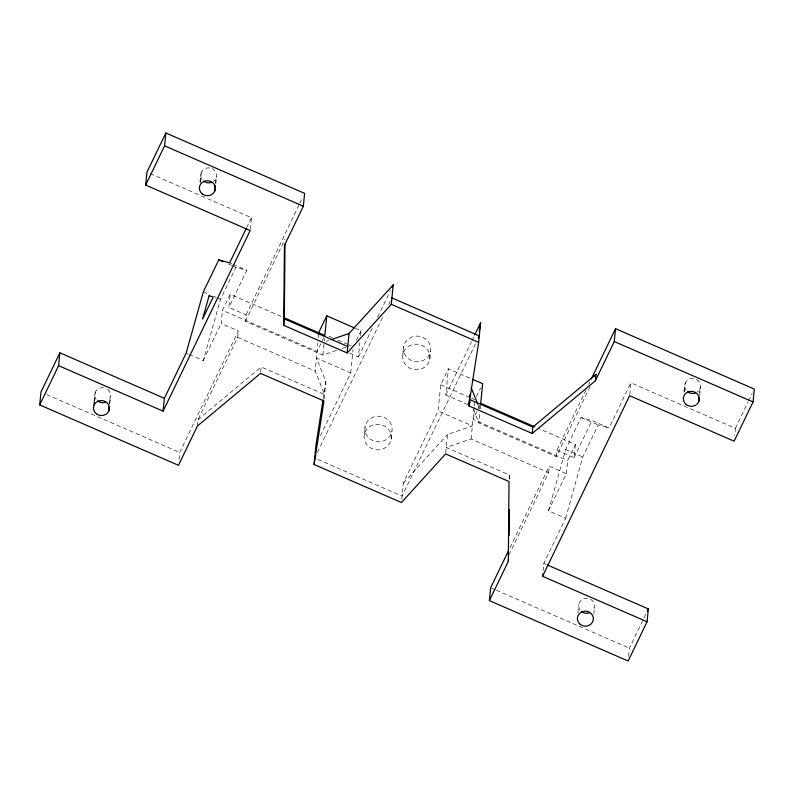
<?xml version="1.0" encoding="UTF-8"?>
<svg xmlns="http://www.w3.org/2000/svg" width="794" height="794" viewBox="0 0 794 794"><rect width="100%" height="100%" fill="white"/><g stroke="black" fill="none" stroke-linecap="round" stroke-linejoin="round"><path stroke-width="0.6" stroke-dasharray="3.97 2.98" d="M509.639 478.782L509.669 475.1L446.238 447.488L471.09 438.933L548.604 472.668L508.934 554.956M93.98 402.062L94.784 393.884M94.476 401.367L95.389 392.008M109.374 404.196L109.949 398.35M109.86 403.491L110.555 396.474M199.959 182.223L200.753 174.045M200.326 182.699L201.358 172.169M179.037 459.468L179.722 452.451L238.309 330.919L221.179 323.466L222.469 310.285L230.191 294.266L282.019 316.826M215.462 183.186L215.918 178.511M215.829 183.652L216.524 176.645M197.378 426.07L198.004 419.639L237.674 337.351L238.309 330.919M336.467 350.402L322.91 355.067L245.396 321.332L246.031 314.9L228.89 307.447L230.191 294.266M250.289 229.397L251.43 217.705L148.071 172.715M260.64 372.307L261.166 366.947L324.607 394.558L315.188 371.086L317.957 342.889M318.434 337.986L318.801 334.314M322.91 355.067L324.19 342.045M324.299 340.954L324.518 338.75M324.18 398.846L325.877 381.537L316.469 358.064L350.73 372.972L319.734 437.296M350.73 372.972L353.072 349.152M349.608 353.112L358.451 356.963L359.851 342.661M360.555 335.515L361.022 330.751L355.494 328.349M364.248 434.824L365.042 426.785M391.144 439.261A13.627 12.803 5.6 0 0 372.872 425.008A13.627 12.803 5.6 0 0 369.081 446.863A13.627 12.803 5.6 0 0 391.144 439.261L391.928 431.221A13.627 12.803 5.6 0 0 373.666 416.969A13.627 12.803 5.6 0 0 369.865 438.824A13.627 12.803 5.6 0 0 391.928 431.221M402.856 354.739L403.65 346.7M401.764 499.317L403.352 483.08L438.099 410.994L440.67 384.792L448.392 368.773L471.596 378.877M429.752 359.176A13.627 12.803 5.6 0 0 411.481 344.924A13.627 12.803 5.6 0 0 407.679 366.778A13.627 12.803 5.6 0 0 429.752 359.176L430.537 351.137A13.627 12.803 5.6 0 0 412.265 336.884A13.627 12.803 5.6 0 0 408.473 358.739A13.627 12.803 5.6 0 0 430.537 351.137M467.924 404.603L445.821 394.985L448.392 368.773M445.712 452.848L447.508 434.467L472.361 425.912L438.099 410.994M471.09 438.933L474.207 407.064M474.336 405.833L474.812 400.93M590.091 386.599L556.326 456.649L478.812 422.914L479.735 413.446M480.191 408.791L480.727 403.302M509.252 479.387L509.669 475.1M548.604 472.668L549.24 466.237L566.37 473.69L548.465 510.83L565.596 518.284L543.83 563.432L543.146 570.449M556.326 456.649L556.951 450.218L585.982 390.013M566.37 473.69L567.66 460.51L575.382 444.491L538.193 428.313M556.951 450.218L574.082 457.672L575.382 444.491M577.943 612.68L578.737 604.502M593.813 614.109L594.508 607.092M629.741 394.539L630.883 382.847L735.383 428.323L734.698 435.34M628.61 656.34L629.414 648.162L646.227 613.276M684.021 391.68L684.706 384.663M684.398 392.147L685.311 382.797M699.524 392.633L699.871 389.129M699.673 395.442L700.477 387.264M323.218 398.638L325.877 381.537M189.349 354.541L203.274 360.605L220.464 299.318L235.907 267.29L246.795 270.307L228.89 307.447M548.465 510.83L565.656 449.553L581.099 417.515L591.987 420.532L609.117 427.996L630.883 382.847M565.596 518.284L582.786 457.007L598.229 424.969L609.117 427.996M246.656 227.61L251.43 217.705M203.274 360.605L221.179 323.466M246.031 314.9L299.239 204.524M299.775 203.403L302.454 197.835M245.396 321.332L285.066 239.044M323.803 337.589L317.114 351.474L222.469 310.285M356.387 340.368L361.022 330.751M358.451 356.963L372.882 327.019M377.696 317.034L390.529 290.425M317.392 452.511L382.807 316.816M388.703 304.578L390.311 301.244M445.821 394.985L471.477 341.757M472.013 340.646L474.147 336.209M475.537 343.713L402.082 496.101L316.985 459.061M476.479 396.504L480.598 387.958M479.705 405.436L473.006 419.321L567.66 460.51M509.996 547.632L549.24 466.237M588.662 384.435L589.744 382.212M574.082 457.672L591.987 420.532M735.383 428.323L747.998 402.161M748.524 401.069L752.196 393.437M403.352 483.08L447.508 434.467M198.004 419.639L261.166 366.947M326.453 341.271L328.706 340.487M342.115 348.457L347.762 346.512M229.665 262.854L231.808 263.787M232.88 264.253L246.795 270.307M228.414 264.025L231.63 265.424M232.692 265.891L235.907 267.29M581.099 417.515L598.229 424.969M328.984 336.19L332.299 337.629M337.827 340.04L347.772 344.368M348.884 344.844L351.087 345.807M440.67 384.792L470.514 397.784M471.616 398.26L474.931 399.71M203.333 291.864L209.755 294.663M214.043 296.529L216.186 297.452M217.258 297.919L220.464 299.318M565.656 449.553L582.786 457.007M237.674 337.351L315.188 371.086M186.143 353.151L188.277 354.084M543.83 563.432L546.103 564.425M46.648 394.539L179.722 452.451M491.794 588.265L495.198 589.744M496.339 590.24L629.414 648.162M478.296 405.426L479.636 408.771M469.393 399.442L471.636 405.029M473.432 409.506L478.812 422.914M686.105 390.271A7.99 7.503 5.6 0 1 687.932 379.81A7.99 7.503 5.6 0 1 699.077 381.646A7.99 7.503 5.6 0 1 697.261 392.107M580.136 610.11A7.99 7.503 5.6 0 1 581.406 600.046A7.99 7.503 5.6 0 1 592.195 600.482A7.99 7.503 5.6 0 1 592.81 610.616M107.726 389.427A7.99 7.503 5.6 0 1 108.847 399.997M96.183 399.491A7.99 7.503 5.6 0 1 103.954 387.78M211.919 168.536A7.99 7.503 5.6 0 1 213.308 181.489M202.152 179.652A7.99 7.503 5.6 0 1 209.924 167.951"/><path stroke-width="1.19" d="M330.969 339.713L349.042 333.49L393.199 284.877L391.293 304.33L347.137 352.933L283.696 325.332L284.431 245.475L303.348 206.232L304.608 193.369L165.847 132.985L146.93 172.229L145.669 185.081L250.17 230.568L163.117 411.153L58.617 365.677L59.878 352.814L164.378 398.3L163.117 411.153M283.696 325.332L284.331 318.9L285.016 243.957M547.235 564.921L648.331 608.919L647.07 621.771L628.153 661.015L489.392 600.631L508.309 561.388L509.033 481.531L445.603 453.92L401.446 502.533L314.077 464.5L315.992 445.057L323.029 399.858M509.123 535.295L509.351 509.5M314.077 464.5L323.972 400.99L260.541 373.379L197.378 426.07L178.461 465.314L39.7 404.92L40.96 392.057L59.878 352.814M94.129 404.871L94.357 402.528M108.689 411.203L109.145 406.528M145.669 185.081L164.586 145.838L165.847 132.985M214.658 191.374L215.234 185.528M318.801 334.314L319.039 331.862L326.761 315.843L354.392 327.872M326.761 315.843L324.835 335.455L284.272 317.798M347.137 352.933L349.042 333.49M468.768 405.873L469.393 399.442L532.834 427.053L595.996 374.361L595.361 380.792L532.198 433.474L468.768 405.873L478.663 342.353L480.569 322.9L474.683 335.098M469.631 397.069L469.859 394.707M489.392 600.631L490.652 587.768L508.388 550.976M508.309 561.388L508.517 559.244M532.198 433.474L532.834 427.053M647.07 621.771L542.57 576.295L542.798 573.963M595.361 380.792L614.278 341.549L615.539 328.686L754.3 389.08L753.04 401.943L734.122 441.186L629.622 395.7L542.57 576.295M698.611 401.992L699.067 397.318M479.239 331.455L480.569 322.9M39.7 404.92L58.617 365.677M246.12 228.712L229.665 262.854L218.777 259.827L203.333 291.864L186.143 353.151L164.378 398.3M392.127 287.1L393.199 284.877M314.712 458.078L315.784 455.845M478.216 338.155L479.288 335.922L391.918 297.899M591.351 378.867L615.539 328.686M594.914 376.584L595.996 374.361M647.279 611.092L648.331 608.919M164.586 145.838L303.348 206.232M614.278 341.549L753.04 401.943M391.293 304.33L478.663 342.353M218.777 259.827L223.064 261.692M472.708 379.363L482.653 383.691L480.727 403.302L534.819 426.844M284.331 318.9L347.762 346.512M471.12 387.541L477.839 404.305M695.425 393.02A7.99 7.503 5.6 0 1 687.535 391.72M589.446 612.849A7.99 7.503 5.6 0 1 581.565 611.549M105.493 402.23A7.99 7.503 5.6 0 1 97.612 400.93M211.462 182.392A7.99 7.503 5.6 0 1 203.582 181.101M209.1 295.795L202.569 319.059L213.239 296.936L209.1 295.795M686.274 404.573A7.99 7.503 5.6 0 0 699.216 400.116A7.99 7.503 5.6 0 0 688.507 391.77A7.99 7.503 5.6 0 0 686.274 404.573M202.321 193.954A7.99 7.503 5.6 0 0 215.263 189.498A7.99 7.503 5.6 0 0 204.554 181.151A7.99 7.503 5.6 0 0 202.321 193.954M96.352 413.793A7.99 7.503 5.6 0 0 109.294 409.337A7.99 7.503 5.6 0 0 98.575 400.98A7.99 7.503 5.6 0 0 96.352 413.793M580.305 624.412A7.99 7.503 5.6 0 0 593.247 619.955A7.99 7.503 5.6 0 0 582.538 611.608A7.99 7.503 5.6 0 0 580.305 624.412"/></g></svg>
